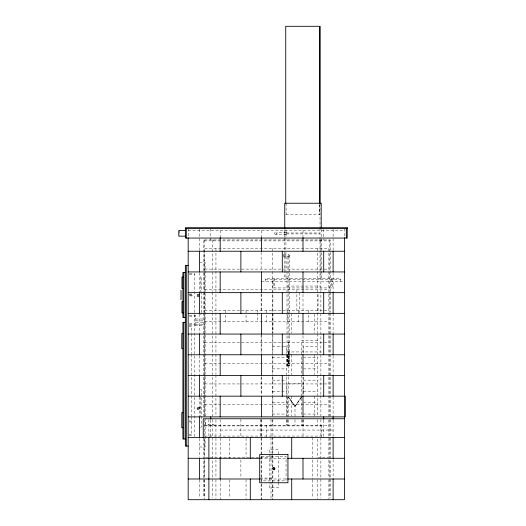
<?xml version="1.0" encoding="UTF-8"?>
<svg xmlns="http://www.w3.org/2000/svg" width="526" height="526" viewBox="0 0 526 526"><rect width="100%" height="100%" fill="white"/><g stroke="black" fill="none" stroke-linecap="round" stroke-linejoin="round"><path stroke-width="0.39" stroke-dasharray="2.63 1.97" d="M302.983 395.23L303.094 383.724L286.907 383.941M286.059 234.044L285.927 237.022M284.783 234.537L284.744 232.13L286.059 232.13L285.966 234.537M302.016 395.894L295.001 406.526L288.426 397.222M295.001 416.349L295.001 406.309L301.576 397.005M301.576 397.222L295.001 406.526L288.859 397.222M285.927 214.529L319.808 214.529L319.808 204.851M188.176 230.533L344.412 230.533M285.927 229.724L286.059 232.17M286.328 232.979L319.46 232.979L319.46 233.919L286.328 233.919M204.18 240.882L329.348 240.882M283.264 254.623L288.465 254.623M283.599 255.754L289.543 255.754M283.264 256.885L289.261 256.885L289.261 272.455M199.472 262.527L205.12 262.527L205.12 416.263M204.647 269.115L328.881 269.115M189.373 273.822L194.765 273.822L194.765 437.586M189.275 274.763L194.765 274.763M265.354 279.47L340.644 279.47M261.586 281.351L344.412 281.351M286.999 286.059L320.88 286.059M204.647 289.826L328.881 289.826M189.182 294.06L192.319 294.06L192.319 295.934L189.182 295.934M189.182 294.396L192.319 294.396M199.735 294.527L197.026 294.527L197.026 296.414L199.735 296.414M197.026 294.902L199.735 294.902M197.026 295.467L199.735 295.467M189.182 295.605L192.319 295.605M197.026 296.033L199.735 296.033M204.647 310.531L328.881 310.531M200.413 314.292L201.353 314.292M189.275 315.232L195.705 315.232L195.705 325.587M189.432 316.172L195.705 316.172M195.705 318.999L205.12 318.999M195.705 320.88L205.12 320.88M204.647 321.82L328.881 321.82M195.705 322.76L205.12 322.76M189.373 323.707L194.765 323.707M189.275 324.647L194.765 324.647M195.705 324.647L205.12 324.647M189.117 325.587L191.379 325.587L191.379 333.103M194.765 325.587L204.18 325.587M189.117 326.528L191.379 326.528M317.586 340.644L301.589 340.644L301.589 416.388M204.647 342.525L328.881 342.525M272.409 346.292L282.607 346.292M283.389 346.292L286.532 346.292L286.532 353.551M317.586 346.292L303.469 346.292L303.469 353.551M286.999 351.94L320.88 351.94M272.409 357.588L286.532 357.588M303.469 357.588L317.586 357.588M204.647 363.236L328.881 363.236M272.409 368.877L286.532 368.877M303.469 368.877L317.586 368.877M272.409 380.173L286.532 380.173M303.469 380.173L317.586 380.173M204.647 383.941L328.881 383.941M200.413 389.582L201.353 389.582L201.353 427.23L200.413 427.23M272.409 391.469L286.532 391.469M303.469 391.469L317.586 391.469M272.409 402.758L286.532 402.758M303.469 402.758L317.586 402.758M204.647 404.645L328.881 404.645M200.413 407.466L197.026 407.466L197.026 409.346L200.413 409.346M197.026 407.841L200.413 407.841M197.026 408.406L200.413 408.406M197.026 408.972L200.413 408.972M272.409 414.054L286.532 414.054M303.469 414.054L317.586 414.054M204.647 415.935L205.587 415.935M189.117 421.017L191.379 421.017M189.117 421.964L191.379 421.964M204.647 425.35L328.881 425.35M204.647 425.915L321.353 425.915M220.177 430.058L333.116 430.058M189.117 434.759L191.379 434.759M189.117 435.699L191.379 435.699L191.379 416.802M204.647 436.08L321.353 436.08M199.472 446.995L205.12 446.995L205.12 419.123M261.586 456.41L286.059 456.41L286.059 480.876L261.586 480.876M272.409 457.35L204.647 457.35L204.647 438.237M259.962 458.291L286.834 458.291M260.133 478.055L272.409 478.055M259.962 478.995L286.834 478.995M288.426 397.005L295.001 406.309M285.966 232.17L286.059 232.663M286.907 383.724L287.012 395.013M344.412 228.646L344.412 237.699M340.644 281.351L340.644 278.53L265.354 278.53L265.354 281.351M333.116 229.277L333.116 251.237M333.116 272.738L333.116 291.851M333.116 313.351L333.116 333.26M333.116 355.556L333.116 374.67M333.116 396.972L333.116 416.881M333.116 420.064L333.116 436.79M333.116 459.553L333.116 478.397M332.176 279.47L332.176 287.939L273.822 287.939L273.822 279.47M331.235 278.53L331.235 287.939M330.295 291.568L330.295 239.941L203.24 239.941L203.24 291.568M330.295 292.384L330.295 312.05M330.295 312.871L330.295 394.816M330.295 395.631L330.295 416.119M330.295 419.393L330.295 498.063M329.348 239.941L329.348 291.568M329.348 292.384L329.348 312.05M329.348 312.871L329.348 394.816M329.348 395.631L329.348 416.119M329.348 419.393L329.348 498.063M328.881 416.592L328.881 248.41L204.647 248.41L204.647 416.592M328.881 419.774L328.881 436.646M328.881 438.237L328.881 457.35L317.586 457.35L317.586 438.237M328.881 459.737L328.881 478.055M328.881 479.646L328.881 498.76M323.707 420.064L323.707 436.79M323.234 229.454L323.234 239.941M321.353 425.35L321.353 436.646M321.202 229.428L321.202 278.53M320.88 239.941L320.88 394.816M320.88 395.631L320.88 416.119M320.88 419.393L320.88 498.063M320.012 203.24L320.012 226.969M320.012 227.791L320.012 278.53M319.94 239.941L319.94 240.882M319.617 204.851L319.617 214.529M318.999 278.53L318.999 279.47M318.059 294.238L318.059 313.351M317.586 248.41L317.586 312.142M317.586 312.95L317.586 332.971M317.586 333.767L317.586 416.592M317.586 419.649L317.586 425.35M317.586 459.737L317.586 478.055M317.586 479.646L317.586 498.76M314.351 314.147L314.351 333.26M314.292 354.761L314.292 374.67M314.292 396.17L314.292 416.079M312.411 437.586L312.411 457.495M312.411 459.882L312.411 478.995M312.411 479.791L312.411 498.109M308.177 310.531L308.177 321.82M303.469 376.945L303.469 395.499M303.469 419.702L303.469 425.35M302.996 230.533L302.996 237.699M302.996 294.238L302.996 312.556M302.996 335.647L302.996 353.965M302.996 377.063L302.996 395.374M302.996 419.268L302.996 436.79M302.45 419.649L302.45 425.35M301.589 419.649L301.589 425.35M299.235 292.647L299.235 312.556M298.761 310.531L298.761 321.82M296.881 289.826L296.881 310.531M295.001 419.623L295.001 425.35M291.706 313.351L291.706 333.26M291.706 354.761L291.706 374.67M291.706 396.17L291.706 416.079M289.261 273.27L289.261 334.858M289.261 335.549L289.221 366.057L286.999 366.057L287.038 355.569M289.109 351.94L289.109 355.076M289.109 355.859L289.109 366.057M288.925 351.94L288.925 355.076M288.925 355.859L288.925 366.057M288.695 351.94L288.695 355.076M288.695 355.859L288.695 366.057M288.412 342.525L288.412 375.972M288.412 376.774L288.412 395.085M288.412 395.881L288.412 416.592M288.412 419.774L288.412 425.35M288.13 256.885L288.13 334.865M288.13 335.673L288.13 366.057M287.834 354.761L287.834 366.057M287.564 354.761L287.564 366.057M287.544 396.86L287.544 416.395M287.544 419.649L287.544 425.35M287.472 310.531L287.472 321.82M287.327 278.53L287.327 279.47M287.327 354.761L287.327 366.057M287.15 354.761L287.15 366.057M286.999 256.885L286.999 270.66M286.999 271.469L286.999 354.057M287.012 396.86L287.012 416.395M287.012 419.649L287.012 425.35M286.532 354.36L286.532 376.143M286.532 376.945L286.532 416.474M286.532 419.702L286.532 425.35M286.118 203.24L286.118 214.529M285.927 237.831L285.927 278.53M284.744 229.724L284.744 237.022M284.744 237.831L284.744 278.53M278.589 481.737L278.589 449.822L269.18 449.822L269.18 481.737M278.589 482.552L278.589 487.464L269.18 487.464L269.18 482.552M274.763 278.53L274.763 287.939M272.941 313.351L272.941 333.26M272.882 281.351L272.882 312.556M272.882 314.147L272.882 333.26M272.882 335.647L272.882 353.965M272.882 355.556L272.882 374.67M272.882 377.063L272.882 395.374M272.882 396.972L272.882 416.079M272.882 419.268L272.882 436.79M272.882 437.586L272.882 467.049M272.882 471.033L272.882 499.7M272.409 248.41L272.409 270.712M272.409 271.508L272.409 332.971M272.409 333.767L272.409 376.143M272.409 376.774L272.409 416.592M272.409 419.702L272.409 425.35M272.409 436.646L272.409 467.049M272.409 470.888L272.409 499.7M271.002 419.268L271.002 436.79M271.002 437.586L271.002 453.511M271.002 454.306L271.002 499.7M266.767 310.531L266.767 321.82M266.767 425.35L266.767 436.646M261.586 230.533L261.586 237.699M261.586 294.238L261.586 312.556M261.586 334.056L261.586 353.965M261.586 377.063L261.586 395.374M261.586 419.268L261.586 436.79M261.586 437.586L261.586 499.7M261.12 252.395L261.12 270.712M261.12 293.804L261.12 312.142M261.12 335.358L261.12 353.676M261.12 376.774L261.12 395.085M261.12 419.774L261.12 499.7M260.646 419.268L260.646 436.79M257.352 310.531L257.352 312.142M257.352 312.95L257.352 321.82M246.056 310.531L246.056 321.82M246.056 438.237L246.056 457.35M246.056 479.646L246.056 498.76M240.882 419.268L240.882 436.79M240.882 459.882L240.882 478.2M229.586 438.382L229.586 458.291M229.586 479.791L229.586 498.109M225.352 310.531L225.352 321.82M220.177 230.533L220.177 237.699M220.177 419.57L220.177 457.916M220.177 478.995L220.177 499.7M215.943 248.41L215.943 374.38M215.943 375.176L215.943 416.592M215.943 419.774L215.943 457.35M215.943 459.737L215.943 478.055M215.943 479.646L215.943 498.76M214.062 425.35L214.062 424.41L205.587 424.41L205.587 419.787M213.589 239.941L213.589 240.882M212.649 239.941L212.649 291.568M212.649 292.384L212.649 312.05M212.649 312.871L212.649 394.816M212.649 395.631L212.649 416.119M212.649 419.393L212.649 498.063M210.768 420.064L210.768 436.79M210.295 228.646L210.295 239.941M208.881 419.577L208.881 436.744M204.647 419.774L204.647 436.646M204.647 459.737L204.647 478.055M204.647 479.646L204.647 498.76M204.18 239.941L204.18 291.568M204.18 292.384L204.18 312.05M204.18 312.871L204.18 394.816M204.18 395.631L204.18 416.119M204.18 438.243L204.18 498.063M203.24 292.384L203.24 312.05M203.24 312.871L203.24 394.816M203.24 395.631L203.24 416.119M203.24 438.243L203.24 498.063M201.353 312.654L201.353 276.65L200.413 276.65L200.413 292.193M200.413 396.952L200.413 416.592M199.472 229.277L199.472 251.237M199.472 272.738L199.472 292.042M199.472 314.147L199.472 333.445M199.472 355.556L199.472 374.847M199.472 396.972L199.472 416.263M199.472 438.382L199.472 457.495M199.472 479.791L199.472 498.109M191.379 333.806L191.379 353.643M191.379 354.346L191.379 416.092M188.176 228.646L188.176 237.699M179.708 230.533L179.708 235.372M283.455 255.189A1.131 1.078 -90 0 1 283.455 256.32M286.328 232.314L276.919 232.314L276.919 234.576L286.328 234.576L286.328 232.314M275.223 234.425A1.131 1.131 0 0 0 276.919 233.445A1.131 1.131 0 0 0 275.223 232.466A1.131 1.131 0 0 0 275.223 234.425M289.228 256.55A1.131 1.078 -90 0 0 288.741 254.663A1.131 1.078 -90 0 0 287.426 256.044A1.131 1.078 -90 0 0 289.228 256.55"/><path stroke-width="0.79" d="M185.356 228.646L347.232 228.646M185.356 230.533L178.768 230.533L178.768 236.174L185.356 236.174M188.176 251.237L344.412 251.237M188.176 265.354L185.356 265.354L185.356 446.055L188.176 446.055M188.176 271.942L344.412 271.942M185.356 272.409L182.91 272.409L182.91 317.586L185.356 317.586M183.377 277.117L181.97 277.117L181.97 288.412L183.377 288.412M188.176 292.647L344.412 292.647M183.377 301.589L181.97 301.589L181.97 312.878L183.377 312.878M188.176 313.351L344.412 313.351M185.356 322.293L182.91 322.293L182.91 438.993L185.356 438.993M183.199 333.589L181.779 333.589L181.779 348.646L183.199 348.646M188.176 334.056L344.412 334.056M188.176 354.761L344.412 354.761M188.176 375.465L344.412 375.465M188.176 396.17L344.412 396.17M183.199 412.64L181.779 412.64L181.779 427.704L183.199 427.704M188.176 416.881L344.412 416.881M344.412 418.762L203.24 418.762L203.24 437.586M188.176 437.586L344.412 437.586M188.176 458.291L260.041 458.291M287.643 458.291L344.412 458.291M188.176 478.995L260.041 478.995M287.643 478.995L344.412 478.995M346.292 228.646L346.292 238.061M345.352 396.17L345.352 416.881M344.412 237.699L344.412 499.7L188.176 499.7L188.176 237.699M333.116 251.237L333.116 271.942M333.116 292.647L333.116 313.351M333.116 334.056L333.116 354.761M333.116 375.465L333.116 396.17M333.116 416.881L333.116 419.268M333.116 437.586L333.116 458.291M333.116 478.995L333.116 499.7M323.707 251.237L323.707 271.942M323.707 292.647L323.707 313.351M323.707 334.056L323.707 354.761M323.707 375.465L323.707 396.17M323.707 416.881L323.707 419.268M321.202 227.791L321.202 203.24L284.744 203.24L284.744 228.12M319.999 203.24L319.999 26.3L285.736 26.3L285.736 203.24M319.808 26.3L319.808 203.24M302.996 237.699L302.996 251.237M302.996 271.942L302.996 292.647M302.996 313.351L302.996 334.056M302.996 354.761L302.996 375.465M302.996 396.17L302.996 416.881M302.996 458.291L302.996 478.995M291.706 437.586L291.706 458.291M291.706 478.995L291.706 499.7M282.291 251.237L282.291 271.942M282.291 292.647L282.291 313.351M282.291 334.056L282.291 354.761M282.291 375.465L282.291 396.17M261.586 237.699L261.586 251.237M261.586 271.942L261.586 292.647M261.586 313.351L261.586 334.056M261.586 354.761L261.586 375.465M261.586 396.17L261.586 416.881M250.297 437.586L250.297 458.291M250.297 478.995L250.297 499.7M240.882 251.237L240.882 271.942M240.882 292.647L240.882 313.351M240.882 334.056L240.882 354.761M240.882 375.465L240.882 396.17M220.177 237.699L220.177 251.237M220.177 271.942L220.177 292.647M220.177 313.351L220.177 334.056M220.177 354.761L220.177 375.465M220.177 396.17L220.177 416.881M220.177 458.291L220.177 478.995M210.768 416.881L210.768 419.268M208.881 437.566L208.881 499.7M199.472 251.237L199.472 271.942M199.472 292.647L199.472 313.351M199.472 334.056L199.472 354.761M199.472 375.465L199.472 396.17M199.472 416.881L199.472 437.586M199.472 458.291L199.472 478.995M186.296 228.646L186.296 238.061M186.296 265.354L186.296 446.055M183.85 272.409L183.85 317.586M183.85 322.293L183.85 438.993M181.023 290.313L181.023 299.688M274.355 468.107A0.756 0.756 0 0 1 274.355 469.172M273.29 469.172A0.756 0.756 0 0 1 273.29 468.107M273.027 467.844L272.692 468.64L273.027 469.442L273.822 469.771L274.625 469.442L274.953 468.64L274.625 467.844L273.822 467.515L273.027 467.844M347.232 227.705L185.356 227.705L185.356 238.061L347.232 238.061L347.232 227.705M287.939 454.523L259.706 454.523L259.706 482.756L287.939 482.756L287.939 454.523"/></g></svg>
